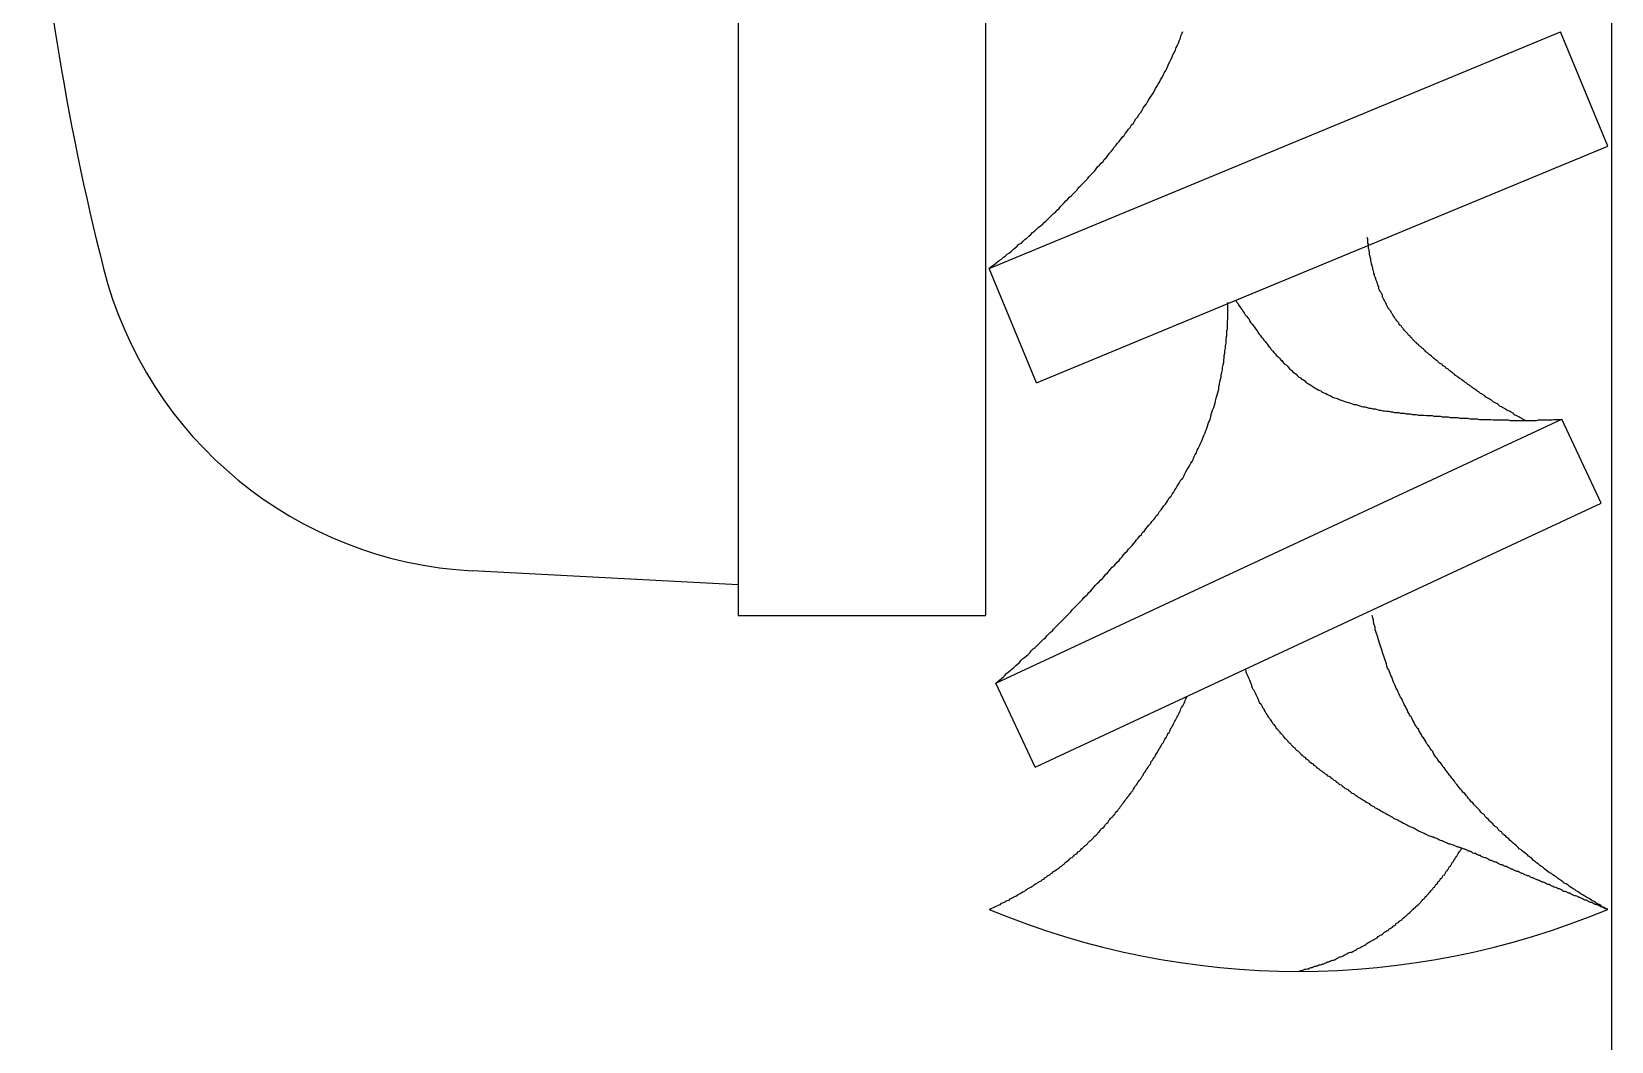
# Model space of a CAD drawing. Extents: x -805 to 272, y -183 to 306.
# Drawn here: x -634.06 to -628.95, y 25.15 to 28.42 of the extents above; entities that cross this region are included whole.
import ezdxf

# ---------------------------------------------------------------- set-up
doc = ezdxf.new("R2010")
doc.units = 0
doc.linetypes.add('CONTINOUS', pattern=[0])
doc.layers.get('0').update_dxf_attribs({"linetype": 'CONTINUOUS'})

msp = doc.modelspace()

# ---------------------------------------------------------------- linework, layer by layer
at = {"color": 7, "linetype": 'CONTINOUS'}
for p, q in [((-628.9503, 72.1276), (-628.9503, 16.6276)), ((-631.7742, 32.7276), (-631.7742, 26.5276)), ((-630.9742, 32.7276), (-630.9742, 26.5276)), ((-631.7742, 32.6276), (-631.7742, 26.6276)), ((-630.9622, 27.6502), (-629.1153, 28.4152)), ((-628.9622, 28.0457), (-629.1153, 28.4152)), ((-630.8091, 27.2806), (-628.9622, 28.0457)), ((-630.8091, 27.2806), (-630.9622, 27.6502)), ((-630.9406, 26.3095), (-629.1106, 27.1628)), ((-628.9838, 26.8909), (-629.1106, 27.1628)), ((-630.8138, 26.0376), (-628.9838, 26.8909)), ((-631.7742, 26.6276), (-632.6342, 26.6727)), ((-631.7742, 26.5276), (-630.9742, 26.5276)), ((-630.8138, 26.0376), (-630.9406, 26.3095))]:
    msp.add_line(p, q, dxfattribs=at)
at = {"color": 7}
for points in [[(-630.962, 27.6501, 0), (-630.956, 27.6561, 0), (-630.948, 27.6601, 0), (-630.942, 27.6661, 0), (-630.936, 27.6701, 0), (-630.93, 27.6761, 0), (-630.922, 27.6801, 0), (-630.916, 27.6861, 0), (-630.91, 27.6901, 0), (-630.904, 27.6961, 0), (-630.896, 27.7001, 0), (-630.89, 27.7061, 0), (-630.884, 27.7121, 0), (-630.878, 27.7161, 0), (-630.872, 27.7221, 0), (-630.866, 27.7281, 0), (-630.858, 27.7321, 0), (-630.852, 27.7381, 0), (-630.846, 27.7441, 0), (-630.84, 27.7481, 0), (-630.834, 27.7541, 0), (-630.828, 27.7601, 0), (-630.822, 27.7661, 0), (-630.816, 27.7701, 0), (-630.81, 27.7761, 0), (-630.804, 27.7821, 0), (-630.796, 27.7881, 0), (-630.79, 27.7921, 0), (-630.784, 27.7981, 0), (-630.778, 27.8041, 0), (-630.772, 27.8101, 0), (-630.766, 27.8161, 0), (-630.76, 27.8221, 0), (-630.754, 27.8281, 0), (-630.748, 27.8321, 0), (-630.742, 27.8381, 0), (-630.736, 27.8441, 0), (-630.732, 27.8501, 0), (-630.726, 27.8561, 0), (-630.72, 27.8621, 0), (-630.714, 27.8681, 0), (-630.708, 27.8741, 0), (-630.702, 27.8801, 0), (-630.696, 27.8861, 0), (-630.69, 27.8921, 0), (-630.684, 27.8981, 0), (-630.678, 27.9041, 0), (-630.674, 27.9101, 0), (-630.668, 27.9161, 0), (-630.662, 27.9221, 0), (-630.656, 27.9281, 0), (-630.65, 27.9341, 0), (-630.644, 27.9401, 0), (-630.64, 27.9461, 0), (-630.634, 27.9521, 0), (-630.628, 27.9581, 0), (-630.622, 27.9641, 0), (-630.616, 27.9721, 0), (-630.612, 27.9781, 0), (-630.606, 27.9841, 0), (-630.6, 27.9901, 0), (-630.594, 27.9961, 0), (-630.59, 28.0021, 0), (-630.584, 28.0081, 0), (-630.578, 28.0161, 0), (-630.574, 28.0221, 0), (-630.568, 28.0281, 0), (-630.562, 28.0341, 0), (-630.558, 28.0421, 0), (-630.552, 28.0481, 0), (-630.548, 28.0541, 0), (-630.542, 28.0601, 0), (-630.536, 28.0681, 0), (-630.532, 28.0741, 0), (-630.526, 28.0801, 0), (-630.522, 28.0861, 0), (-630.516, 28.0941, 0), (-630.512, 28.1001, 0), (-630.506, 28.1061, 0), (-630.502, 28.1141, 0), (-630.496, 28.1201, 0), (-630.492, 28.1261, 0), (-630.488, 28.1341, 0), (-630.482, 28.1401, 0), (-630.478, 28.1481, 0), (-630.472, 28.1541, 0), (-630.468, 28.1621, 0), (-630.464, 28.1681, 0), (-630.46, 28.1741, 0), (-630.454, 28.1821, 0), (-630.45, 28.1881, 0), (-630.446, 28.1961, 0), (-630.442, 28.2021, 0), (-630.436, 28.2101, 0), (-630.432, 28.2161, 0), (-630.428, 28.2241, 0), (-630.424, 28.2321, 0), (-630.42, 28.2381, 0), (-630.416, 28.2461, 0), (-630.412, 28.2521, 0), (-630.408, 28.2601, 0), (-630.404, 28.2661, 0), (-630.4, 28.2741, 0), (-630.396, 28.2821, 0), (-630.392, 28.2881, 0), (-630.388, 28.2961, 0), (-630.384, 28.3041, 0), (-630.382, 28.3101, 0), (-630.378, 28.3181, 0), (-630.374, 28.3261, 0), (-630.37, 28.3341, 0), (-630.368, 28.3401, 0), (-630.364, 28.3481, 0), (-630.36, 28.3561, 0), (-630.358, 28.3641, 0), (-630.354, 28.3701, 0), (-630.35, 28.3781, 0), (-630.348, 28.3861, 0), (-630.344, 28.3941, 0), (-630.342, 28.4021, 0), (-630.338, 28.4101, 0), (-630.336, 28.4161, 0)], [(-629.224, 27.1561, 0), (-629.228, 27.1581, 0), (-629.232, 27.1601, 0), (-629.236, 27.1621, 0), (-629.238, 27.1641, 0), (-629.242, 27.1661, 0), (-629.246, 27.1681, 0), (-629.25, 27.1701, 0), (-629.254, 27.1721, 0), (-629.258, 27.1741, 0), (-629.262, 27.1761, 0), (-629.266, 27.1781, 0), (-629.268, 27.1821, 0), (-629.272, 27.1841, 0), (-629.276, 27.1861, 0), (-629.28, 27.1881, 0), (-629.284, 27.1901, 0), (-629.288, 27.1921, 0), (-629.292, 27.1941, 0), (-629.294, 27.1961, 0), (-629.298, 27.1981, 0), (-629.302, 27.2001, 0), (-629.306, 27.2021, 0), (-629.31, 27.2041, 0), (-629.314, 27.2081, 0), (-629.316, 27.2101, 0), (-629.32, 27.2121, 0), (-629.324, 27.2141, 0), (-629.328, 27.2161, 0), (-629.332, 27.2181, 0), (-629.334, 27.2201, 0), (-629.338, 27.2241, 0), (-629.342, 27.2261, 0), (-629.346, 27.2281, 0), (-629.35, 27.2301, 0), (-629.352, 27.2321, 0), (-629.356, 27.2341, 0), (-629.36, 27.2381, 0), (-629.364, 27.2401, 0), (-629.366, 27.2421, 0), (-629.37, 27.2441, 0), (-629.374, 27.2461, 0), (-629.378, 27.2501, 0), (-629.382, 27.2521, 0), (-629.384, 27.2541, 0), (-629.388, 27.2561, 0), (-629.392, 27.2601, 0), (-629.396, 27.2621, 0), (-629.398, 27.2641, 0), (-629.402, 27.2661, 0), (-629.406, 27.2701, 0), (-629.41, 27.2721, 0), (-629.412, 27.2741, 0), (-629.416, 27.2761, 0), (-629.42, 27.2801, 0), (-629.424, 27.2821, 0), (-629.426, 27.2841, 0), (-629.43, 27.2861, 0), (-629.434, 27.2901, 0), (-629.436, 27.2921, 0), (-629.44, 27.2941, 0), (-629.444, 27.2961, 0), (-629.448, 27.3001, 0), (-629.45, 27.3021, 0), (-629.454, 27.3041, 0), (-629.458, 27.3081, 0), (-629.462, 27.3101, 0), (-629.464, 27.3121, 0), (-629.468, 27.3161, 0), (-629.472, 27.3181, 0), (-629.474, 27.3201, 0), (-629.478, 27.3241, 0), (-629.482, 27.3261, 0), (-629.486, 27.3281, 0), (-629.488, 27.3321, 0), (-629.492, 27.3341, 0), (-629.496, 27.3361, 0), (-629.498, 27.3401, 0), (-629.502, 27.3421, 0), (-629.506, 27.3441, 0), (-629.51, 27.3481, 0), (-629.512, 27.3501, 0), (-629.516, 27.3521, 0), (-629.52, 27.3561, 0), (-629.522, 27.3581, 0), (-629.526, 27.3601, 0), (-629.53, 27.3641, 0), (-629.532, 27.3661, 0), (-629.536, 27.3701, 0), (-629.54, 27.3721, 0), (-629.542, 27.3741, 0), (-629.546, 27.3781, 0), (-629.55, 27.3801, 0), (-629.552, 27.3841, 0), (-629.556, 27.3861, 0), (-629.558, 27.3901, 0), (-629.562, 27.3921, 0), (-629.566, 27.3961, 0), (-629.568, 27.3981, 0), (-629.572, 27.4001, 0), (-629.574, 27.4041, 0), (-629.578, 27.4061, 0), (-629.582, 27.4101, 0), (-629.584, 27.4121, 0), (-629.588, 27.4161, 0), (-629.59, 27.4181, 0), (-629.594, 27.4221, 0), (-629.596, 27.4241, 0), (-629.6, 27.4281, 0), (-629.602, 27.4321, 0), (-629.606, 27.4341, 0), (-629.608, 27.4381, 0), (-629.61, 27.4401, 0), (-629.614, 27.4441, 0), (-629.616, 27.4461, 0), (-629.62, 27.4501, 0), (-629.622, 27.4541, 0), (-629.624, 27.4561, 0), (-629.628, 27.4601, 0), (-629.63, 27.4641, 0), (-629.634, 27.4661, 0), (-629.636, 27.4701, 0), (-629.638, 27.4741, 0), (-629.64, 27.4761, 0), (-629.644, 27.4801, 0), (-629.646, 27.4841, 0), (-629.648, 27.4861, 0), (-629.65, 27.4901, 0), (-629.654, 27.4941, 0), (-629.656, 27.4981, 0), (-629.658, 27.5021, 0), (-629.66, 27.5041, 0), (-629.662, 27.5081, 0), (-629.664, 27.5121, 0), (-629.668, 27.5161, 0), (-629.67, 27.5201, 0), (-629.672, 27.5221, 0), (-629.674, 27.5261, 0), (-629.676, 27.5301, 0), (-629.678, 27.5341, 0), (-629.68, 27.5381, 0), (-629.682, 27.5421, 0), (-629.684, 27.5461, 0), (-629.686, 27.5501, 0), (-629.688, 27.5541, 0), (-629.69, 27.5581, 0), (-629.69, 27.5621, 0), (-629.692, 27.5661, 0), (-629.694, 27.5701, 0), (-629.696, 27.5721, 0), (-629.698, 27.5761, 0), (-629.7, 27.5801, 0), (-629.702, 27.5841, 0), (-629.702, 27.5901, 0), (-629.704, 27.5941, 0), (-629.706, 27.5981, 0), (-629.708, 27.6021, 0), (-629.708, 27.6061, 0), (-629.71, 27.6101, 0), (-629.712, 27.6141, 0), (-629.712, 27.6181, 0), (-629.714, 27.6221, 0), (-629.716, 27.6261, 0), (-629.716, 27.6301, 0), (-629.718, 27.6341, 0), (-629.718, 27.6381, 0), (-629.72, 27.6421, 0), (-629.722, 27.6461, 0), (-629.722, 27.6521, 0), (-629.724, 27.6561, 0), (-629.724, 27.6601, 0), (-629.726, 27.6641, 0), (-629.726, 27.6681, 0), (-629.728, 27.6721, 0), (-629.728, 27.6761, 0), (-629.728, 27.6801, 0), (-629.73, 27.6861, 0), (-629.73, 27.6901, 0), (-629.732, 27.6941, 0), (-629.732, 27.6981, 0), (-629.732, 27.7021, 0), (-629.734, 27.7061, 0), (-629.734, 27.7101, 0), (-629.736, 27.7141, 0), (-629.736, 27.7201, 0), (-629.736, 27.7241, 0), (-629.736, 27.7281, 0), (-629.738, 27.7321, 0), (-629.738, 27.7361, 0), (-629.738, 27.7401, 0), (-629.738, 27.7441, 0), (-629.74, 27.7501, 0)], [(-630.94, 26.3101, 0), (-630.934, 26.3141, 0), (-630.928, 26.3201, 0), (-630.922, 26.3241, 0), (-630.916, 26.3301, 0), (-630.912, 26.3341, 0), (-630.906, 26.3401, 0), (-630.9, 26.3461, 0), (-630.894, 26.3501, 0), (-630.888, 26.3561, 0), (-630.882, 26.3601, 0), (-630.876, 26.3661, 0), (-630.87, 26.3721, 0), (-630.864, 26.3761, 0), (-630.86, 26.3821, 0), (-630.854, 26.3881, 0), (-630.848, 26.3921, 0), (-630.842, 26.3981, 0), (-630.836, 26.4021, 0), (-630.83, 26.4081, 0), (-630.826, 26.4141, 0), (-630.82, 26.4201, 0), (-630.814, 26.4241, 0), (-630.808, 26.4301, 0), (-630.802, 26.4361, 0), (-630.798, 26.4401, 0), (-630.792, 26.4461, 0), (-630.786, 26.4521, 0), (-630.78, 26.4561, 0), (-630.776, 26.4621, 0), (-630.77, 26.4681, 0), (-630.764, 26.4741, 0), (-630.758, 26.4781, 0), (-630.754, 26.4841, 0), (-630.748, 26.4901, 0), (-630.742, 26.4961, 0), (-630.736, 26.5021, 0), (-630.732, 26.5061, 0), (-630.726, 26.5121, 0), (-630.72, 26.5181, 0), (-630.714, 26.5241, 0), (-630.71, 26.5281, 0), (-630.704, 26.5341, 0), (-630.698, 26.5401, 0), (-630.694, 26.5461, 0), (-630.688, 26.5521, 0), (-630.682, 26.5581, 0), (-630.678, 26.5621, 0), (-630.672, 26.5681, 0), (-630.666, 26.5741, 0), (-630.66, 26.5801, 0), (-630.656, 26.5861, 0), (-630.65, 26.5921, 0), (-630.644, 26.5961, 0), (-630.64, 26.6021, 0), (-630.634, 26.6081, 0), (-630.628, 26.6141, 0), (-630.624, 26.6201, 0), (-630.618, 26.6261, 0), (-630.612, 26.6321, 0), (-630.608, 26.6361, 0), (-630.602, 26.6421, 0), (-630.596, 26.6481, 0), (-630.59, 26.6541, 0), (-630.586, 26.6601, 0), (-630.58, 26.6661, 0), (-630.574, 26.6721, 0), (-630.57, 26.6781, 0), (-630.564, 26.6841, 0), (-630.558, 26.6881, 0), (-630.554, 26.6941, 0), (-630.548, 26.7001, 0), (-630.542, 26.7061, 0), (-630.538, 26.7121, 0), (-630.532, 26.7181, 0), (-630.528, 26.7241, 0), (-630.522, 26.7301, 0), (-630.516, 26.7361, 0), (-630.512, 26.7421, 0), (-630.506, 26.7481, 0), (-630.5, 26.7541, 0), (-630.496, 26.7601, 0), (-630.49, 26.7661, 0), (-630.486, 26.7721, 0), (-630.48, 26.7781, 0), (-630.476, 26.7841, 0), (-630.47, 26.7901, 0), (-630.466, 26.7961, 0), (-630.46, 26.8021, 0), (-630.456, 26.8081, 0), (-630.45, 26.8141, 0), (-630.446, 26.8201, 0), (-630.44, 26.8261, 0), (-630.436, 26.8321, 0), (-630.43, 26.8381, 0), (-630.426, 26.8441, 0), (-630.422, 26.8501, 0), (-630.416, 26.8561, 0), (-630.412, 26.8641, 0), (-630.406, 26.8701, 0), (-630.402, 26.8761, 0), (-630.398, 26.8821, 0), (-630.392, 26.8881, 0), (-630.388, 26.8941, 0), (-630.384, 26.9001, 0), (-630.38, 26.9081, 0), (-630.374, 26.9141, 0), (-630.37, 26.9201, 0), (-630.366, 26.9261, 0), (-630.362, 26.9341, 0), (-630.358, 26.9401, 0), (-630.354, 26.9461, 0), (-630.35, 26.9521, 0), (-630.346, 26.9601, 0), (-630.342, 26.9661, 0), (-630.336, 26.9721, 0), (-630.332, 26.9801, 0), (-630.33, 26.9861, 0), (-630.326, 26.9921, 0), (-630.322, 27.0001, 0), (-630.318, 27.0061, 0), (-630.314, 27.0121, 0), (-630.31, 27.0201, 0), (-630.306, 27.0261, 0), (-630.302, 27.0341, 0), (-630.3, 27.0401, 0), (-630.296, 27.0481, 0), (-630.292, 27.0541, 0), (-630.29, 27.0621, 0), (-630.286, 27.0681, 0), (-630.282, 27.0761, 0), (-630.28, 27.0821, 0), (-630.276, 27.0901, 0), (-630.274, 27.0961, 0), (-630.27, 27.1041, 0), (-630.268, 27.1101, 0), (-630.264, 27.1181, 0), (-630.262, 27.1261, 0), (-630.258, 27.1321, 0), (-630.256, 27.1401, 0), (-630.254, 27.1481, 0), (-630.252, 27.1541, 0), (-630.248, 27.1621, 0), (-630.246, 27.1701, 0), (-630.244, 27.1781, 0), (-630.242, 27.1841, 0), (-630.24, 27.1921, 0), (-630.236, 27.2001, 0), (-630.234, 27.2081, 0), (-630.232, 27.2141, 0), (-630.23, 27.2221, 0), (-630.228, 27.2301, 0), (-630.226, 27.2381, 0), (-630.224, 27.2441, 0), (-630.222, 27.2521, 0), (-630.22, 27.2601, 0), (-630.22, 27.2681, 0), (-630.218, 27.2761, 0), (-630.216, 27.2841, 0), (-630.214, 27.2921, 0), (-630.212, 27.2981, 0), (-630.212, 27.3061, 0), (-630.21, 27.3141, 0), (-630.208, 27.3221, 0), (-630.208, 27.3301, 0), (-630.206, 27.3381, 0), (-630.204, 27.3461, 0), (-630.204, 27.3541, 0), (-630.202, 27.3601, 0), (-630.202, 27.3681, 0), (-630.2, 27.3761, 0), (-630.2, 27.3841, 0), (-630.198, 27.3921, 0), (-630.198, 27.4001, 0), (-630.196, 27.4081, 0), (-630.196, 27.4161, 0), (-630.196, 27.4241, 0), (-630.194, 27.4321, 0), (-630.194, 27.4401, 0), (-630.194, 27.4481, 0), (-630.192, 27.4541, 0), (-630.192, 27.4621, 0), (-630.192, 27.4701, 0), (-630.192, 27.4781, 0), (-630.19, 27.4861, 0), (-630.19, 27.4941, 0), (-630.19, 27.5021, 0), (-630.19, 27.5101, 0), (-630.19, 27.5181, 0), (-630.19, 27.5261, 0), (-630.19, 27.5341, 0), (-630.19, 27.5401, 0)], [(-630.166, 27.5481, 0), (-630.162, 27.5421, 0), (-630.158, 27.5381, 0), (-630.156, 27.5321, 0), (-630.152, 27.5261, 0), (-630.148, 27.5221, 0), (-630.144, 27.5161, 0), (-630.142, 27.5121, 0), (-630.138, 27.5061, 0), (-630.134, 27.5001, 0), (-630.13, 27.4961, 0), (-630.126, 27.4901, 0), (-630.122, 27.4861, 0), (-630.12, 27.4801, 0), (-630.116, 27.4741, 0), (-630.112, 27.4701, 0), (-630.108, 27.4641, 0), (-630.104, 27.4601, 0), (-630.1, 27.4541, 0), (-630.096, 27.4481, 0), (-630.094, 27.4441, 0), (-630.09, 27.4381, 0), (-630.086, 27.4341, 0), (-630.082, 27.4281, 0), (-630.078, 27.4241, 0), (-630.074, 27.4181, 0), (-630.07, 27.4141, 0), (-630.066, 27.4081, 0), (-630.062, 27.4041, 0), (-630.058, 27.3981, 0), (-630.054, 27.3941, 0), (-630.05, 27.3881, 0), (-630.046, 27.3841, 0), (-630.042, 27.3781, 0), (-630.038, 27.3741, 0), (-630.034, 27.3701, 0), (-630.028, 27.3641, 0), (-630.024, 27.3601, 0), (-630.02, 27.3561, 0), (-630.016, 27.3521, 0), (-630.012, 27.3461, 0), (-630.008, 27.3421, 0), (-630.002, 27.3381, 0), (-629.998, 27.3341, 0), (-629.994, 27.3301, 0), (-629.99, 27.3241, 0), (-629.984, 27.3201, 0), (-629.98, 27.3161, 0), (-629.976, 27.3121, 0), (-629.97, 27.3081, 0), (-629.966, 27.3041, 0), (-629.962, 27.3001, 0), (-629.956, 27.2961, 0), (-629.952, 27.2921, 0), (-629.946, 27.2901, 0), (-629.942, 27.2861, 0), (-629.938, 27.2821, 0), (-629.932, 27.2781, 0), (-629.928, 27.2761, 0), (-629.922, 27.2721, 0), (-629.916, 27.2681, 0), (-629.912, 27.2661, 0), (-629.906, 27.2621, 0), (-629.902, 27.2601, 0), (-629.896, 27.2561, 0), (-629.89, 27.2541, 0), (-629.886, 27.2501, 0), (-629.88, 27.2481, 0), (-629.874, 27.2461, 0), (-629.868, 27.2421, 0), (-629.864, 27.2401, 0), (-629.858, 27.2381, 0), (-629.852, 27.2341, 0), (-629.846, 27.2321, 0), (-629.84, 27.2301, 0), (-629.834, 27.2281, 0), (-629.83, 27.2261, 0), (-629.824, 27.2241, 0), (-629.818, 27.2221, 0), (-629.812, 27.2201, 0), (-629.806, 27.2181, 0), (-629.8, 27.2161, 0), (-629.794, 27.2141, 0), (-629.788, 27.2121, 0), (-629.782, 27.2101, 0), (-629.776, 27.2101, 0), (-629.77, 27.2081, 0), (-629.764, 27.2061, 0), (-629.758, 27.2041, 0), (-629.752, 27.2021, 0), (-629.746, 27.2021, 0), (-629.74, 27.2001, 0), (-629.734, 27.1981, 0), (-629.728, 27.1981, 0), (-629.722, 27.1961, 0), (-629.714, 27.1961, 0), (-629.708, 27.1941, 0), (-629.702, 27.1921, 0), (-629.696, 27.1921, 0), (-629.69, 27.1901, 0), (-629.684, 27.1901, 0), (-629.678, 27.1881, 0), (-629.67, 27.1881, 0), (-629.664, 27.1861, 0), (-629.658, 27.1861, 0), (-629.652, 27.1841, 0), (-629.646, 27.1841, 0), (-629.638, 27.1841, 0), (-629.632, 27.1821, 0), (-629.626, 27.1821, 0), (-629.62, 27.1821, 0), (-629.614, 27.1801, 0), (-629.606, 27.1801, 0), (-629.6, 27.1801, 0), (-629.594, 27.1781, 0), (-629.588, 27.1781, 0), (-629.582, 27.1781, 0), (-629.574, 27.1761, 0), (-629.568, 27.1761, 0), (-629.562, 27.1761, 0), (-629.556, 27.1761, 0), (-629.548, 27.1741, 0), (-629.542, 27.1741, 0), (-629.536, 27.1741, 0), (-629.53, 27.1741, 0), (-629.524, 27.1721, 0), (-629.516, 27.1721, 0), (-629.51, 27.1721, 0), (-629.504, 27.1721, 0), (-629.498, 27.1701, 0), (-629.492, 27.1701, 0), (-629.484, 27.1701, 0), (-629.478, 27.1701, 0), (-629.472, 27.1681, 0), (-629.466, 27.1681, 0), (-629.46, 27.1681, 0), (-629.452, 27.1681, 0), (-629.446, 27.1681, 0), (-629.44, 27.1661, 0), (-629.434, 27.1661, 0), (-629.428, 27.1661, 0), (-629.422, 27.1661, 0), (-629.416, 27.1661, 0), (-629.408, 27.1641, 0), (-629.402, 27.1641, 0), (-629.396, 27.1641, 0), (-629.39, 27.1641, 0), (-629.384, 27.1641, 0), (-629.378, 27.1621, 0), (-629.372, 27.1621, 0), (-629.364, 27.1621, 0), (-629.358, 27.1621, 0), (-629.352, 27.1621, 0), (-629.346, 27.1621, 0), (-629.34, 27.1621, 0), (-629.334, 27.1601, 0), (-629.328, 27.1601, 0), (-629.322, 27.1601, 0), (-629.316, 27.1601, 0), (-629.308, 27.1601, 0), (-629.302, 27.1601, 0), (-629.296, 27.1601, 0), (-629.29, 27.1601, 0), (-629.284, 27.1601, 0), (-629.278, 27.1581, 0), (-629.272, 27.1581, 0), (-629.266, 27.1581, 0), (-629.26, 27.1581, 0), (-629.254, 27.1581, 0), (-629.246, 27.1581, 0), (-629.24, 27.1581, 0), (-629.234, 27.1581, 0), (-629.228, 27.1581, 0), (-629.222, 27.1581, 0), (-629.216, 27.1581, 0), (-629.21, 27.1581, 0), (-629.204, 27.1581, 0), (-629.198, 27.1581, 0), (-629.192, 27.1581, 0), (-629.186, 27.1601, 0), (-629.178, 27.1601, 0), (-629.172, 27.1601, 0), (-629.166, 27.1601, 0), (-629.16, 27.1601, 0), (-629.154, 27.1601, 0), (-629.148, 27.1601, 0), (-629.142, 27.1601, 0), (-629.136, 27.1621, 0), (-629.13, 27.1621, 0), (-629.124, 27.1621, 0), (-629.116, 27.1621, 0), (-629.11, 27.1621, 0)], [(-628.962, 25.5781, 0), (-628.968, 25.5801, 0), (-628.974, 25.5841, 0), (-628.98, 25.5861, 0), (-628.984, 25.5901, 0), (-628.99, 25.5941, 0), (-628.996, 25.5961, 0), (-629.002, 25.6001, 0), (-629.008, 25.6041, 0), (-629.014, 25.6061, 0), (-629.018, 25.6101, 0), (-629.024, 25.6141, 0), (-629.03, 25.6161, 0), (-629.036, 25.6201, 0), (-629.042, 25.6241, 0), (-629.046, 25.6261, 0), (-629.052, 25.6301, 0), (-629.058, 25.6341, 0), (-629.064, 25.6381, 0), (-629.068, 25.6421, 0), (-629.074, 25.6441, 0), (-629.08, 25.6481, 0), (-629.086, 25.6521, 0), (-629.09, 25.6561, 0), (-629.096, 25.6601, 0), (-629.102, 25.6621, 0), (-629.106, 25.6661, 0), (-629.112, 25.6701, 0), (-629.118, 25.6741, 0), (-629.124, 25.6781, 0), (-629.128, 25.6821, 0), (-629.134, 25.6861, 0), (-629.14, 25.6901, 0), (-629.144, 25.6941, 0), (-629.15, 25.6961, 0), (-629.156, 25.7001, 0), (-629.16, 25.7041, 0), (-629.166, 25.7081, 0), (-629.17, 25.7121, 0), (-629.176, 25.7161, 0), (-629.182, 25.7201, 0), (-629.186, 25.7241, 0), (-629.192, 25.7281, 0), (-629.196, 25.7321, 0), (-629.202, 25.7361, 0), (-629.208, 25.7421, 0), (-629.212, 25.7461, 0), (-629.218, 25.7501, 0), (-629.222, 25.7541, 0), (-629.228, 25.7581, 0), (-629.232, 25.7621, 0), (-629.238, 25.7661, 0), (-629.242, 25.7701, 0), (-629.248, 25.7741, 0), (-629.252, 25.7781, 0), (-629.258, 25.7841, 0), (-629.262, 25.7881, 0), (-629.268, 25.7921, 0), (-629.272, 25.7961, 0), (-629.278, 25.8001, 0), (-629.282, 25.8061, 0), (-629.288, 25.8101, 0), (-629.292, 25.8141, 0), (-629.296, 25.8181, 0), (-629.302, 25.8221, 0), (-629.306, 25.8281, 0), (-629.312, 25.8321, 0), (-629.316, 25.8361, 0), (-629.32, 25.8421, 0), (-629.326, 25.8461, 0), (-629.33, 25.8501, 0), (-629.334, 25.8541, 0), (-629.34, 25.8601, 0), (-629.344, 25.8641, 0), (-629.348, 25.8681, 0), (-629.354, 25.8741, 0), (-629.358, 25.8781, 0), (-629.362, 25.8841, 0), (-629.368, 25.8881, 0), (-629.372, 25.8921, 0), (-629.376, 25.8981, 0), (-629.38, 25.9021, 0), (-629.386, 25.9081, 0), (-629.39, 25.9121, 0), (-629.394, 25.9161, 0), (-629.398, 25.9221, 0), (-629.404, 25.9261, 0), (-629.408, 25.9321, 0), (-629.412, 25.9361, 0), (-629.416, 25.9421, 0), (-629.42, 25.9461, 0), (-629.424, 25.9521, 0), (-629.43, 25.9561, 0), (-629.434, 25.9621, 0), (-629.438, 25.9661, 0), (-629.442, 25.9721, 0), (-629.446, 25.9761, 0), (-629.45, 25.9821, 0), (-629.454, 25.9861, 0), (-629.458, 25.9921, 0), (-629.462, 25.9981, 0), (-629.466, 26.0021, 0), (-629.47, 26.0081, 0), (-629.474, 26.0121, 0), (-629.478, 26.0181, 0), (-629.482, 26.0241, 0), (-629.486, 26.0281, 0), (-629.49, 26.0341, 0), (-629.494, 26.0381, 0), (-629.498, 26.0441, 0), (-629.502, 26.0501, 0), (-629.506, 26.0541, 0), (-629.51, 26.0601, 0), (-629.514, 26.0661, 0), (-629.518, 26.0701, 0), (-629.522, 26.0761, 0), (-629.526, 26.0821, 0), (-629.528, 26.0881, 0), (-629.532, 26.0921, 0), (-629.536, 26.0981, 0), (-629.54, 26.1041, 0), (-629.544, 26.1101, 0), (-629.548, 26.1141, 0), (-629.55, 26.1201, 0), (-629.554, 26.1261, 0), (-629.558, 26.1321, 0), (-629.562, 26.1361, 0), (-629.564, 26.1421, 0), (-629.568, 26.1481, 0), (-629.572, 26.1541, 0), (-629.574, 26.1601, 0), (-629.578, 26.1641, 0), (-629.582, 26.1701, 0), (-629.586, 26.1761, 0), (-629.588, 26.1821, 0), (-629.592, 26.1881, 0), (-629.594, 26.1941, 0), (-629.598, 26.2001, 0), (-629.602, 26.2041, 0), (-629.604, 26.2101, 0), (-629.608, 26.2161, 0), (-629.61, 26.2221, 0), (-629.614, 26.2281, 0), (-629.616, 26.2341, 0), (-629.62, 26.2401, 0), (-629.622, 26.2461, 0), (-629.626, 26.2521, 0), (-629.628, 26.2581, 0), (-629.632, 26.2641, 0), (-629.634, 26.2681, 0), (-629.636, 26.2741, 0), (-629.64, 26.2801, 0), (-629.642, 26.2861, 0), (-629.646, 26.2921, 0), (-629.648, 26.2981, 0), (-629.65, 26.3041, 0), (-629.654, 26.3101, 0), (-629.656, 26.3161, 0), (-629.658, 26.3221, 0), (-629.66, 26.3281, 0), (-629.664, 26.3341, 0), (-629.666, 26.3401, 0), (-629.668, 26.3461, 0), (-629.67, 26.3521, 0), (-629.674, 26.3581, 0), (-629.676, 26.3641, 0), (-629.678, 26.3721, 0), (-629.68, 26.3781, 0), (-629.682, 26.3841, 0), (-629.684, 26.3901, 0), (-629.686, 26.3961, 0), (-629.688, 26.4021, 0), (-629.69, 26.4081, 0), (-629.692, 26.4141, 0), (-629.694, 26.4201, 0), (-629.696, 26.4261, 0), (-629.698, 26.4321, 0), (-629.7, 26.4381, 0), (-629.702, 26.4461, 0), (-629.704, 26.4521, 0), (-629.706, 26.4581, 0), (-629.708, 26.4641, 0), (-629.71, 26.4701, 0), (-629.712, 26.4761, 0), (-629.714, 26.4821, 0), (-629.714, 26.4901, 0), (-629.716, 26.4961, 0), (-629.718, 26.5021, 0), (-629.72, 26.5081, 0), (-629.72, 26.5141, 0), (-629.722, 26.5201, 0), (-629.724, 26.5281, 0)], [(-630.134, 26.3541, 0), (-630.132, 26.3501, 0), (-630.132, 26.3461, 0), (-630.13, 26.3401, 0), (-630.128, 26.3361, 0), (-630.126, 26.3321, 0), (-630.124, 26.3261, 0), (-630.122, 26.3221, 0), (-630.12, 26.3181, 0), (-630.118, 26.3141, 0), (-630.116, 26.3081, 0), (-630.114, 26.3041, 0), (-630.114, 26.3001, 0), (-630.112, 26.2941, 0), (-630.11, 26.2901, 0), (-630.106, 26.2861, 0), (-630.104, 26.2821, 0), (-630.102, 26.2781, 0), (-630.1, 26.2721, 0), (-630.098, 26.2681, 0), (-630.096, 26.2641, 0), (-630.094, 26.2601, 0), (-630.092, 26.2561, 0), (-630.09, 26.2501, 0), (-630.088, 26.2461, 0), (-630.084, 26.2421, 0), (-630.082, 26.2381, 0), (-630.08, 26.2341, 0), (-630.078, 26.2301, 0), (-630.074, 26.2261, 0), (-630.072, 26.2201, 0), (-630.07, 26.2161, 0), (-630.068, 26.2121, 0), (-630.064, 26.2081, 0), (-630.062, 26.2041, 0), (-630.06, 26.2001, 0), (-630.056, 26.1961, 0), (-630.054, 26.1921, 0), (-630.052, 26.1881, 0), (-630.048, 26.1841, 0), (-630.046, 26.1801, 0), (-630.042, 26.1761, 0), (-630.04, 26.1721, 0), (-630.036, 26.1681, 0), (-630.034, 26.1641, 0), (-630.03, 26.1601, 0), (-630.028, 26.1561, 0), (-630.024, 26.1541, 0), (-630.022, 26.1501, 0), (-630.018, 26.1461, 0), (-630.014, 26.1421, 0), (-630.012, 26.1381, 0), (-630.008, 26.1341, 0), (-630.006, 26.1301, 0), (-630.002, 26.1281, 0), (-629.998, 26.1241, 0), (-629.996, 26.1201, 0), (-629.992, 26.1161, 0), (-629.988, 26.1141, 0), (-629.986, 26.1101, 0), (-629.982, 26.1061, 0), (-629.978, 26.1021, 0), (-629.974, 26.1001, 0), (-629.972, 26.0961, 0), (-629.968, 26.0921, 0), (-629.964, 26.0901, 0), (-629.96, 26.0861, 0), (-629.956, 26.0821, 0), (-629.954, 26.0801, 0), (-629.95, 26.0761, 0), (-629.946, 26.0721, 0), (-629.942, 26.0701, 0), (-629.938, 26.0661, 0), (-629.934, 26.0621, 0), (-629.93, 26.0601, 0), (-629.928, 26.0561, 0), (-629.924, 26.0541, 0), (-629.92, 26.0501, 0), (-629.916, 26.0481, 0), (-629.912, 26.0441, 0), (-629.908, 26.0421, 0), (-629.904, 26.0381, 0), (-629.9, 26.0341, 0), (-629.896, 26.0321, 0), (-629.892, 26.0281, 0), (-629.888, 26.0261, 0), (-629.884, 26.0221, 0), (-629.88, 26.0201, 0), (-629.876, 26.0161, 0), (-629.872, 26.0141, 0), (-629.868, 26.0101, 0), (-629.864, 26.0081, 0), (-629.86, 26.0061, 0), (-629.856, 26.0021, 0), (-629.852, 26.0001, 0), (-629.848, 25.9961, 0), (-629.844, 25.9941, 0), (-629.84, 25.9901, 0), (-629.836, 25.9881, 0), (-629.832, 25.9841, 0), (-629.828, 25.9821, 0), (-629.824, 25.9801, 0), (-629.82, 25.9761, 0), (-629.816, 25.9741, 0), (-629.812, 25.9701, 0), (-629.808, 25.9681, 0), (-629.804, 25.9661, 0), (-629.8, 25.9621, 0), (-629.796, 25.9601, 0), (-629.792, 25.9561, 0), (-629.788, 25.9541, 0), (-629.784, 25.9521, 0), (-629.78, 25.9481, 0), (-629.776, 25.9461, 0), (-629.772, 25.9441, 0), (-629.768, 25.9401, 0), (-629.764, 25.9381, 0), (-629.76, 25.9361, 0), (-629.754, 25.9321, 0), (-629.75, 25.9301, 0), (-629.746, 25.9281, 0), (-629.742, 25.9241, 0), (-629.738, 25.9221, 0), (-629.734, 25.9201, 0), (-629.73, 25.9161, 0), (-629.726, 25.9141, 0), (-629.722, 25.9121, 0), (-629.718, 25.9101, 0), (-629.714, 25.9061, 0), (-629.708, 25.9041, 0), (-629.704, 25.9021, 0), (-629.7, 25.9001, 0), (-629.696, 25.8961, 0), (-629.692, 25.8941, 0), (-629.688, 25.8921, 0), (-629.684, 25.8901, 0), (-629.68, 25.8881, 0), (-629.674, 25.8841, 0), (-629.67, 25.8821, 0), (-629.666, 25.8801, 0), (-629.662, 25.8781, 0), (-629.658, 25.8761, 0), (-629.654, 25.8721, 0), (-629.65, 25.8701, 0), (-629.644, 25.8681, 0), (-629.64, 25.8661, 0), (-629.636, 25.8641, 0), (-629.632, 25.8621, 0), (-629.628, 25.8601, 0), (-629.622, 25.8561, 0), (-629.618, 25.8541, 0), (-629.614, 25.8521, 0), (-629.61, 25.8501, 0), (-629.606, 25.8481, 0), (-629.602, 25.8461, 0), (-629.596, 25.8441, 0), (-629.592, 25.8421, 0), (-629.588, 25.8401, 0), (-629.584, 25.8381, 0), (-629.58, 25.8361, 0), (-629.574, 25.8321, 0), (-629.57, 25.8301, 0), (-629.566, 25.8281, 0), (-629.562, 25.8261, 0), (-629.556, 25.8241, 0), (-629.552, 25.8221, 0), (-629.548, 25.8201, 0), (-629.544, 25.8181, 0), (-629.54, 25.8161, 0), (-629.534, 25.8141, 0), (-629.53, 25.8121, 0), (-629.526, 25.8121, 0), (-629.522, 25.8101, 0), (-629.516, 25.8081, 0), (-629.512, 25.8061, 0), (-629.508, 25.8041, 0), (-629.504, 25.8021, 0), (-629.498, 25.8001, 0), (-629.494, 25.7981, 0), (-629.49, 25.7961, 0), (-629.484, 25.7941, 0), (-629.48, 25.7921, 0), (-629.476, 25.7901, 0), (-629.472, 25.7901, 0), (-629.466, 25.7881, 0), (-629.462, 25.7861, 0), (-629.458, 25.7841, 0), (-629.452, 25.7821, 0), (-629.448, 25.7801, 0), (-629.444, 25.7801, 0), (-629.438, 25.7781, 0), (-629.434, 25.7761, 0)], [(-630.962, 25.5781, 0), (-630.958, 25.5801, 0), (-630.954, 25.5821, 0), (-630.948, 25.5841, 0), (-630.944, 25.5861, 0), (-630.94, 25.5881, 0), (-630.934, 25.5901, 0), (-630.93, 25.5921, 0), (-630.926, 25.5941, 0), (-630.922, 25.5981, 0), (-630.916, 25.6001, 0), (-630.912, 25.6021, 0), (-630.908, 25.6041, 0), (-630.904, 25.6061, 0), (-630.898, 25.6081, 0), (-630.894, 25.6121, 0), (-630.89, 25.6141, 0), (-630.886, 25.6161, 0), (-630.882, 25.6181, 0), (-630.876, 25.6201, 0), (-630.872, 25.6241, 0), (-630.868, 25.6261, 0), (-630.864, 25.6281, 0), (-630.86, 25.6301, 0), (-630.854, 25.6341, 0), (-630.85, 25.6361, 0), (-630.846, 25.6381, 0), (-630.842, 25.6421, 0), (-630.838, 25.6441, 0), (-630.834, 25.6461, 0), (-630.828, 25.6501, 0), (-630.824, 25.6521, 0), (-630.82, 25.6541, 0), (-630.816, 25.6581, 0), (-630.812, 25.6601, 0), (-630.808, 25.6621, 0), (-630.804, 25.6661, 0), (-630.798, 25.6681, 0), (-630.794, 25.6701, 0), (-630.79, 25.6741, 0), (-630.786, 25.6761, 0), (-630.782, 25.6801, 0), (-630.778, 25.6821, 0), (-630.774, 25.6861, 0), (-630.77, 25.6881, 0), (-630.766, 25.6901, 0), (-630.762, 25.6941, 0), (-630.758, 25.6961, 0), (-630.754, 25.7001, 0), (-630.75, 25.7021, 0), (-630.746, 25.7061, 0), (-630.742, 25.7081, 0), (-630.736, 25.7121, 0), (-630.732, 25.7161, 0), (-630.728, 25.7181, 0), (-630.724, 25.7221, 0), (-630.72, 25.7241, 0), (-630.718, 25.7281, 0), (-630.714, 25.7301, 0), (-630.71, 25.7341, 0), (-630.706, 25.7361, 0), (-630.702, 25.7401, 0), (-630.698, 25.7441, 0), (-630.694, 25.7461, 0), (-630.69, 25.7501, 0), (-630.686, 25.7541, 0), (-630.682, 25.7561, 0), (-630.678, 25.7601, 0), (-630.674, 25.7641, 0), (-630.67, 25.7661, 0), (-630.666, 25.7701, 0), (-630.664, 25.7741, 0), (-630.66, 25.7761, 0), (-630.656, 25.7801, 0), (-630.652, 25.7841, 0), (-630.648, 25.7861, 0), (-630.644, 25.7901, 0), (-630.642, 25.7941, 0), (-630.638, 25.7981, 0), (-630.634, 25.8001, 0), (-630.63, 25.8041, 0), (-630.626, 25.8081, 0), (-630.624, 25.8121, 0), (-630.62, 25.8161, 0), (-630.616, 25.8181, 0), (-630.612, 25.8221, 0), (-630.61, 25.8261, 0), (-630.606, 25.8301, 0), (-630.602, 25.8341, 0), (-630.6, 25.8381, 0), (-630.596, 25.8401, 0), (-630.592, 25.8441, 0), (-630.588, 25.8481, 0), (-630.586, 25.8521, 0), (-630.582, 25.8561, 0), (-630.578, 25.8601, 0), (-630.576, 25.8641, 0), (-630.572, 25.8681, 0), (-630.57, 25.8721, 0), (-630.566, 25.8761, 0), (-630.562, 25.8781, 0), (-630.56, 25.8821, 0), (-630.556, 25.8861, 0), (-630.554, 25.8901, 0), (-630.55, 25.8941, 0), (-630.546, 25.8981, 0), (-630.544, 25.9021, 0), (-630.54, 25.9061, 0), (-630.538, 25.9101, 0), (-630.534, 25.9141, 0), (-630.532, 25.9181, 0), (-630.528, 25.9221, 0), (-630.526, 25.9261, 0), (-630.522, 25.9301, 0), (-630.52, 25.9341, 0), (-630.516, 25.9381, 0), (-630.514, 25.9421, 0), (-630.51, 25.9461, 0), (-630.508, 25.9501, 0), (-630.504, 25.9541, 0), (-630.502, 25.9581, 0), (-630.498, 25.9621, 0), (-630.496, 25.9661, 0), (-630.492, 25.9721, 0), (-630.49, 25.9761, 0), (-630.486, 25.9801, 0), (-630.484, 25.9841, 0), (-630.482, 25.9881, 0), (-630.478, 25.9921, 0), (-630.476, 25.9961, 0), (-630.472, 26.0001, 0), (-630.47, 26.0041, 0), (-630.468, 26.0081, 0), (-630.464, 26.0121, 0), (-630.462, 26.0181, 0), (-630.458, 26.0221, 0), (-630.456, 26.0261, 0), (-630.454, 26.0301, 0), (-630.45, 26.0341, 0), (-630.448, 26.0381, 0), (-630.446, 26.0421, 0), (-630.442, 26.0461, 0), (-630.44, 26.0501, 0), (-630.438, 26.0561, 0), (-630.434, 26.0601, 0), (-630.432, 26.0641, 0), (-630.43, 26.0681, 0), (-630.426, 26.0721, 0), (-630.424, 26.0761, 0), (-630.422, 26.0801, 0), (-630.418, 26.0861, 0), (-630.416, 26.0901, 0), (-630.414, 26.0941, 0), (-630.412, 26.0981, 0), (-630.408, 26.1021, 0), (-630.406, 26.1061, 0), (-630.404, 26.1121, 0), (-630.4, 26.1161, 0), (-630.398, 26.1201, 0), (-630.396, 26.1241, 0), (-630.394, 26.1281, 0), (-630.39, 26.1341, 0), (-630.388, 26.1381, 0), (-630.386, 26.1421, 0), (-630.384, 26.1461, 0), (-630.38, 26.1501, 0), (-630.378, 26.1541, 0), (-630.376, 26.1601, 0), (-630.374, 26.1641, 0), (-630.372, 26.1681, 0), (-630.368, 26.1721, 0), (-630.366, 26.1781, 0), (-630.364, 26.1821, 0), (-630.362, 26.1861, 0), (-630.36, 26.1901, 0), (-630.358, 26.1941, 0), (-630.354, 26.2001, 0), (-630.352, 26.2041, 0), (-630.35, 26.2081, 0), (-630.348, 26.2121, 0), (-630.346, 26.2181, 0), (-630.344, 26.2221, 0), (-630.342, 26.2261, 0), (-630.34, 26.2301, 0), (-630.336, 26.2361, 0), (-630.334, 26.2401, 0), (-630.332, 26.2441, 0), (-630.33, 26.2481, 0), (-630.328, 26.2541, 0), (-630.326, 26.2581, 0), (-630.324, 26.2621, 0), (-630.322, 26.2661, 0)], [(-629.962, 25.3781, 0), (-629.958, 25.3781, 0), (-629.954, 25.3801, 0), (-629.95, 25.3801, 0), (-629.946, 25.3821, 0), (-629.942, 25.3841, 0), (-629.938, 25.3841, 0), (-629.934, 25.3861, 0), (-629.93, 25.3861, 0), (-629.926, 25.3881, 0), (-629.922, 25.3901, 0), (-629.918, 25.3901, 0), (-629.914, 25.3921, 0), (-629.91, 25.3941, 0), (-629.904, 25.3941, 0), (-629.9, 25.3961, 0), (-629.896, 25.3981, 0), (-629.892, 25.3981, 0), (-629.888, 25.4001, 0), (-629.884, 25.4021, 0), (-629.88, 25.4021, 0), (-629.876, 25.4041, 0), (-629.872, 25.4061, 0), (-629.868, 25.4081, 0), (-629.864, 25.4081, 0), (-629.86, 25.4101, 0), (-629.856, 25.4121, 0), (-629.852, 25.4141, 0), (-629.848, 25.4141, 0), (-629.844, 25.4161, 0), (-629.84, 25.4181, 0), (-629.836, 25.4201, 0), (-629.832, 25.4221, 0), (-629.83, 25.4241, 0), (-629.826, 25.4241, 0), (-629.822, 25.4261, 0), (-629.818, 25.4281, 0), (-629.814, 25.4301, 0), (-629.81, 25.4321, 0), (-629.806, 25.4341, 0), (-629.802, 25.4361, 0), (-629.798, 25.4381, 0), (-629.794, 25.4401, 0), (-629.79, 25.4401, 0), (-629.786, 25.4421, 0), (-629.782, 25.4441, 0), (-629.778, 25.4461, 0), (-629.774, 25.4481, 0), (-629.772, 25.4501, 0), (-629.768, 25.4521, 0), (-629.764, 25.4541, 0), (-629.76, 25.4561, 0), (-629.756, 25.4581, 0), (-629.752, 25.4601, 0), (-629.748, 25.4621, 0), (-629.744, 25.4641, 0), (-629.742, 25.4661, 0), (-629.738, 25.4701, 0), (-629.734, 25.4721, 0), (-629.73, 25.4741, 0), (-629.726, 25.4761, 0), (-629.722, 25.4781, 0), (-629.718, 25.4801, 0), (-629.716, 25.4821, 0), (-629.712, 25.4841, 0), (-629.708, 25.4861, 0), (-629.704, 25.4901, 0), (-629.7, 25.4921, 0), (-629.698, 25.4941, 0), (-629.694, 25.4961, 0), (-629.69, 25.4981, 0), (-629.686, 25.5021, 0), (-629.684, 25.5041, 0), (-629.68, 25.5061, 0), (-629.676, 25.5081, 0), (-629.672, 25.5101, 0), (-629.67, 25.5141, 0), (-629.666, 25.5161, 0), (-629.662, 25.5181, 0), (-629.658, 25.5201, 0), (-629.656, 25.5241, 0), (-629.652, 25.5261, 0), (-629.648, 25.5281, 0), (-629.646, 25.5321, 0), (-629.642, 25.5341, 0), (-629.638, 25.5361, 0), (-629.636, 25.5401, 0), (-629.632, 25.5421, 0), (-629.628, 25.5441, 0), (-629.626, 25.5481, 0), (-629.622, 25.5501, 0), (-629.618, 25.5541, 0), (-629.616, 25.5561, 0), (-629.612, 25.5581, 0), (-629.61, 25.5621, 0), (-629.606, 25.5641, 0), (-629.602, 25.5681, 0), (-629.6, 25.5701, 0), (-629.596, 25.5741, 0), (-629.594, 25.5761, 0), (-629.59, 25.5781, 0), (-629.588, 25.5821, 0), (-629.584, 25.5841, 0), (-629.58, 25.5881, 0), (-629.578, 25.5901, 0), (-629.574, 25.5941, 0), (-629.572, 25.5961, 0), (-629.568, 25.6001, 0), (-629.566, 25.6021, 0), (-629.562, 25.6061, 0), (-629.56, 25.6101, 0), (-629.556, 25.6121, 0), (-629.554, 25.6161, 0), (-629.552, 25.6181, 0), (-629.548, 25.6221, 0), (-629.546, 25.6241, 0), (-629.542, 25.6281, 0), (-629.54, 25.6321, 0), (-629.536, 25.6341, 0), (-629.534, 25.6381, 0), (-629.532, 25.6401, 0), (-629.528, 25.6441, 0), (-629.526, 25.6481, 0), (-629.522, 25.6501, 0), (-629.52, 25.6541, 0), (-629.518, 25.6581, 0), (-629.514, 25.6601, 0), (-629.512, 25.6641, 0), (-629.51, 25.6681, 0), (-629.506, 25.6701, 0), (-629.504, 25.6741, 0), (-629.502, 25.6781, 0), (-629.498, 25.6801, 0), (-629.496, 25.6841, 0), (-629.494, 25.6881, 0), (-629.49, 25.6901, 0), (-629.488, 25.6941, 0), (-629.486, 25.6981, 0), (-629.484, 25.7021, 0), (-629.48, 25.7041, 0), (-629.478, 25.7081, 0), (-629.476, 25.7121, 0), (-629.474, 25.7161, 0), (-629.47, 25.7181, 0), (-629.468, 25.7221, 0), (-629.466, 25.7261, 0), (-629.464, 25.7301, 0), (-629.462, 25.7321, 0), (-629.46, 25.7361, 0), (-629.456, 25.7401, 0), (-629.454, 25.7441, 0), (-629.452, 25.7481, 0), (-629.45, 25.7501, 0), (-629.448, 25.7541, 0), (-629.446, 25.7581, 0), (-629.444, 25.7621, 0), (-629.44, 25.7661, 0), (-629.438, 25.7681, 0), (-629.436, 25.7721, 0), (-629.434, 25.7761, 0)], [(-628.962, 25.5781, 0), (-628.966, 25.5801, 0), (-628.97, 25.5801, 0), (-628.974, 25.5821, 0), (-628.978, 25.5841, 0), (-628.98, 25.5861, 0), (-628.984, 25.5861, 0), (-628.988, 25.5881, 0), (-628.992, 25.5901, 0), (-628.996, 25.5921, 0), (-629, 25.5941, 0), (-629.004, 25.5941, 0), (-629.006, 25.5961, 0), (-629.01, 25.5981, 0), (-629.014, 25.6001, 0), (-629.018, 25.6001, 0), (-629.022, 25.6021, 0), (-629.026, 25.6041, 0), (-629.03, 25.6061, 0), (-629.032, 25.6081, 0), (-629.036, 25.6081, 0), (-629.04, 25.6101, 0), (-629.044, 25.6121, 0), (-629.048, 25.6141, 0), (-629.052, 25.6161, 0), (-629.056, 25.6161, 0), (-629.058, 25.6181, 0), (-629.062, 25.6201, 0), (-629.066, 25.6221, 0), (-629.07, 25.6221, 0), (-629.074, 25.6241, 0), (-629.078, 25.6261, 0), (-629.082, 25.6281, 0), (-629.084, 25.6301, 0), (-629.088, 25.6301, 0), (-629.092, 25.6321, 0), (-629.096, 25.6341, 0), (-629.1, 25.6361, 0), (-629.104, 25.6361, 0), (-629.108, 25.6381, 0), (-629.11, 25.6401, 0), (-629.114, 25.6421, 0), (-629.118, 25.6441, 0), (-629.122, 25.6441, 0), (-629.126, 25.6461, 0), (-629.13, 25.6481, 0), (-629.134, 25.6501, 0), (-629.136, 25.6501, 0), (-629.14, 25.6521, 0), (-629.144, 25.6541, 0), (-629.148, 25.6561, 0), (-629.152, 25.6581, 0), (-629.156, 25.6581, 0), (-629.16, 25.6601, 0), (-629.162, 25.6621, 0), (-629.166, 25.6641, 0), (-629.17, 25.6661, 0), (-629.174, 25.6661, 0), (-629.178, 25.6681, 0), (-629.182, 25.6701, 0), (-629.186, 25.6721, 0), (-629.188, 25.6721, 0), (-629.192, 25.6741, 0), (-629.196, 25.6761, 0), (-629.2, 25.6781, 0), (-629.204, 25.6801, 0), (-629.208, 25.6801, 0), (-629.212, 25.6821, 0), (-629.214, 25.6841, 0), (-629.218, 25.6861, 0), (-629.222, 25.6861, 0), (-629.226, 25.6881, 0), (-629.23, 25.6901, 0), (-629.234, 25.6921, 0), (-629.238, 25.6941, 0), (-629.24, 25.6941, 0), (-629.244, 25.6961, 0), (-629.248, 25.6981, 0), (-629.252, 25.7001, 0), (-629.256, 25.7001, 0), (-629.26, 25.7021, 0), (-629.264, 25.7041, 0), (-629.268, 25.7061, 0), (-629.27, 25.7081, 0), (-629.274, 25.7081, 0), (-629.278, 25.7101, 0), (-629.282, 25.7121, 0), (-629.286, 25.7141, 0), (-629.29, 25.7161, 0), (-629.294, 25.7161, 0), (-629.296, 25.7181, 0), (-629.3, 25.7201, 0), (-629.304, 25.7221, 0), (-629.308, 25.7221, 0), (-629.312, 25.7241, 0), (-629.316, 25.7261, 0), (-629.32, 25.7281, 0), (-629.322, 25.7301, 0), (-629.326, 25.7301, 0), (-629.33, 25.7321, 0), (-629.334, 25.7341, 0), (-629.338, 25.7361, 0), (-629.342, 25.7361, 0), (-629.346, 25.7381, 0), (-629.348, 25.7401, 0), (-629.352, 25.7421, 0), (-629.356, 25.7441, 0), (-629.36, 25.7441, 0), (-629.364, 25.7461, 0), (-629.368, 25.7481, 0), (-629.372, 25.7501, 0), (-629.374, 25.7521, 0), (-629.378, 25.7521, 0), (-629.382, 25.7541, 0), (-629.386, 25.7561, 0), (-629.39, 25.7581, 0), (-629.394, 25.7581, 0), (-629.398, 25.7601, 0), (-629.4, 25.7621, 0), (-629.404, 25.7641, 0), (-629.408, 25.7661, 0), (-629.412, 25.7661, 0), (-629.416, 25.7681, 0), (-629.42, 25.7701, 0), (-629.424, 25.7721, 0), (-629.426, 25.7721, 0), (-629.43, 25.7741, 0), (-629.434, 25.7761, 0)]]:
    msp.add_polyline3d(points, dxfattribs=at)
at = {"color": 7, "linetype": 'CONTINOUS'}
for centre, radius, start, end in [((-626.0742, 29.6276), 8, 183.5833, 194.31603), ((-632.5661, 27.9709), 1.3, 194.316, 267), ((-629.9622, 27.9776), 2.6, 247.3801, 292.6199)]:
    msp.add_arc(centre, radius, start, end, dxfattribs=at)

doc.saveas('drawing.dxf')
